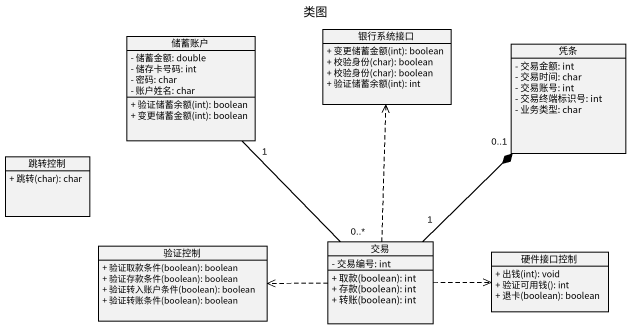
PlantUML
@startuml
title 类图
hide circle
hide empty members
skinparam classAttributeIconSize 0
class 储蓄账户 {
  - 储蓄金额: double
  - 储存卡号码: int
  - 密码: char
  - 账户姓名: char
  + 验证储蓄余额(int): boolean
  + 变更储蓄金额(int): boolean
}
class 银行系统接口 {
  + 变更储蓄金额(int): boolean
  + 校验身份(char): boolean
  + 校验身份(char): boolean
  + 验证储蓄余额(int): int
}
class 凭条 {
  - 交易金额: int
  - 交易时间: char
  - 交易账号: int
  - 交易终端标识号: int
  - 业务类型: char
}
class 跳转控制 {
  + 跳转(char): char
}
class 交易 {
  - 交易编号: int
  + 取款(boolean): int
  + 存款(boolean): int
  + 转账(boolean): int
}
class 验证控制 {
  + 验证取款条件(boolean): boolean
  + 验证存款条件(boolean): boolean
  + 验证转入账户条件(boolean): boolean
  + 验证转账条件(boolean): boolean
}
class 硬件接口控制 {
  + 出钱(int): void
  + 验证可用钱(): int
  + 退卡(boolean): boolean
}
储蓄账户 "1" -- "0..*" 交易
交易 .up.> 银行系统接口
交易 "1" -up-* "0..1" 凭条
交易 .left.> 验证控制
交易 .right.> 硬件接口控制
@enduml
